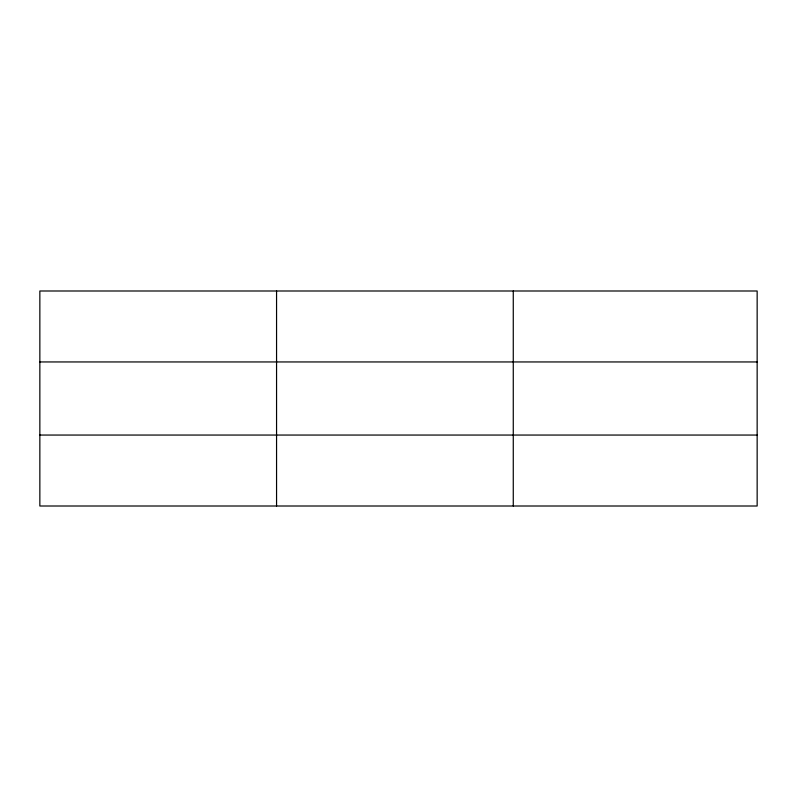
<?xml version="1.0" encoding="UTF-8"?>
<svg xmlns="http://www.w3.org/2000/svg" width="797" height="797" viewBox="0 0 797 797"><rect width="100%" height="100%" fill="white"/><g stroke="black" fill="none" stroke-linecap="round" stroke-linejoin="round"><path stroke-width="1.2" d="M276.559 290.995L276.559 506.005M513.268 290.995L513.268 506.005M757.15 435.052L757.15 506.005L39.85 506.005L39.85 290.995L757.15 290.995L757.15 435.052L39.85 435.052M39.85 361.948L757.15 361.948"/></g></svg>
